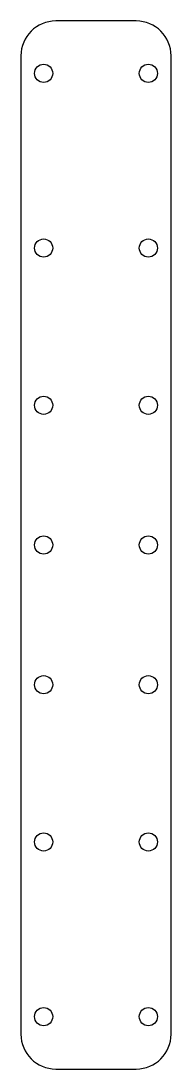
# Model space of a CAD drawing. Header units: millimetres. Extents: x -22 to 22, y -150 to 150.
import ezdxf

# ---------------------------------------------------------------- set-up
doc = ezdxf.new("R2010")
doc.units = ezdxf.units.MM

msp = doc.modelspace()

# ---------------------------------------------------------------- linework, layer by layer
at = {"color": 7, "linetype": 'Continuous', "lineweight": 25}
for p, q in [((11.5, 150), (-11.5, 150)), ((-21.5, 140), (-21.5, -140)), ((21.5, -140), (21.5, 140)), ((-11.5, -150), (11.5, -150))]:
    msp.add_line(p, q, dxfattribs=at)
for centre in [(-15, 135), (15, 135), (-15, 85), (15, 85), (-15, 40), (15, 40), (-15, 0), (15, 0), (-15, -40), (15, -40), (-15, -85), (15, -85), (-15, -135), (15, -135)]:
    msp.add_circle(centre, 2.6, dxfattribs=at)
for centre, start, end in [((-11.5, 140), 90, 180), ((11.5, 140), 0, 90), ((-11.5, -140), 180, 270), ((11.5, -140), 270, 0)]:
    msp.add_arc(centre, 10, start, end, dxfattribs=at)

doc.saveas('drawing.dxf')
